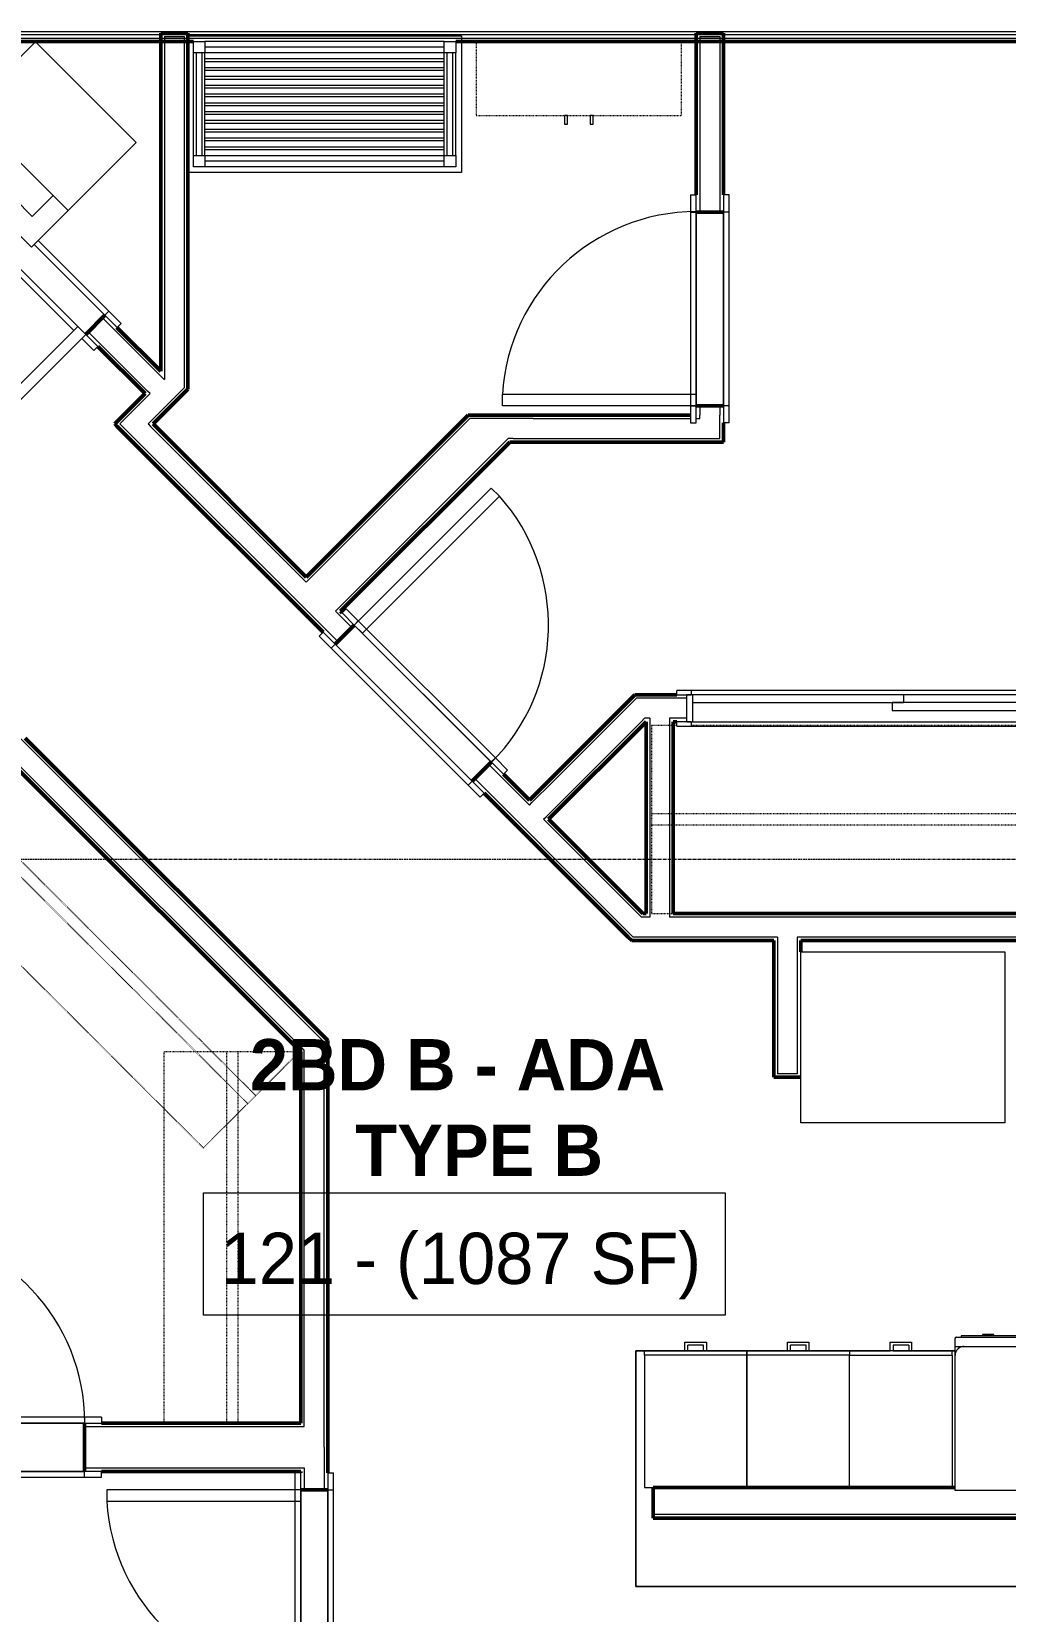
# Model space of a CAD drawing. Header units: inches. Extents: x -4235 to -464, y 9706 to 12338.
# Drawn here: x -2411.5 to -2240.6, y 11403.2 to 11680.5 of the extents above; entities that cross this region are included whole.
import ezdxf

# ---------------------------------------------------------------- set-up
doc = ezdxf.new("R2010")
doc.units = ezdxf.units.IN
doc.header["$MEASUREMENT"] = 0
doc.linetypes.add('Dash', pattern=[0.25, 0.125, -0.125])
doc.linetypes.add('Grid Line 1_2_', pattern=[0.875, 0.5, -0.125, 0.125, -0.125])
for name, color, linetype, lineweight in [('0-1', 7, 'Continuous', 5), ('0-2', 10, 'Continuous', 9), ('A-AREA-IDEN', 2, 'Continuous', 9), ('A-DOOR-1', 10, 'Continuous', 9), ('A-DOOR-2', 50, 'Continuous', 20), ('A-DOOR-FRAM-1', 10, 'Continuous', 9), ('A-WALL-1', 7, 'Continuous', 50), ('A-WALL-2', 250, 'Continuous', 13), ('A-WALL-3', 10, 'Continuous', 9), ('A-WALL-4', 254, 'Continuous', 9), ('I-WALL-1', 7, 'Continuous', 50), ('I-WALL-2', 10, 'Continuous', 9), ('I-WALL-3', 254, 'Continuous', 9), ('P-SANR-FIXT-1', 10, 'Continuous', 9), ('Q-CASE-1', 254, 'Continuous', 9), ('Q-CASE-2', 10, 'Continuous', 9), ('Q-CASE-3', 254, 'Dash', 9), ('Q-CASE-4', 10, 'Dash', 9), ('Q-CASE-HDLN-1', 10, 'Dash', 9), ('Q-CASE-HDLN-2', 254, 'Dash', 9), ('Q-SPCQ-1', 10, 'Continuous', 9), ('S-GRID-1', 1, 'Grid Line 1_2_', 9)]:
    doc.layers.add(name, color=color, linetype=linetype, lineweight=lineweight)
doc.styles.add('Century Gothic', font='ufonts.com_century-gothic.ttf', dxfattribs={"height": 9})
doc.styles.add('Century Gothic_B', font='GOTHICB.TTF', dxfattribs={"height": 9})

# ---------------------------------------------------------------- blocks, each defined once
blk = doc.blocks.new('OD_CW_Closet - OD_CW_Closet-3129691-BACKGROUND - RCP - 1ST FLOOR')
at = {"layer": 'Q-CASE-HDLN-1'}
for p, q in [((0.74, 23.99), (0.74, 0)), ((0.74, 13), (65.91, 13)), ((0.74, 11), (65.91, 11)), ((0.74, 0), (65.91, 0))]:
    blk.add_line(p, q, dxfattribs=at)
at = {"layer": 'Q-CASE-HDLN-2'}
for p, q in [((65.91, 24), (0.75, 24)), ((65.91, 0), (65.91, 24))]:
    blk.add_line(p, q, dxfattribs=at)
blk = doc.blocks.new('OD_CW_Closet - OD_CW_Closet-2625500-BACKGROUND - RCP - 1ST FLOOR')
at = {"layer": 'Q-CASE-HDLN-1'}
for p, q in [((70.36, 0), (70.36, 24)), ((0.74, 13), (70.36, 13)), ((0.74, 11), (70.36, 11)), ((0.74, 0), (70.36, 0))]:
    blk.add_line(p, q, dxfattribs=at)
at = {"layer": 'Q-CASE-HDLN-2'}
for p, q in [((70.36, 24), (0.74, 24)), ((0.74, 24), (0.74, 0))]:
    blk.add_line(p, q, dxfattribs=at)
blk = doc.blocks.new('SWING - SINGLE - FLUSH - 2-10 x 6-8 - PRIVACY-3199419-BACKGROUND - RCP - 1ST FLOOR')
at = {"layer": 'A-DOOR-1'}
blk.add_arc((17, -4.25), 34.07, 180, 266.6343, dxfattribs=at)
at = {"layer": 'A-DOOR-2'}
for p, q in [((15, -4.25), (15, -38.26)), ((17, -4.25), (15, -4.25)), ((17, -4.25), (17, -38.26)), ((17, -38.26), (15, -38.26))]:
    blk.add_line(p, q, dxfattribs=at)
at = {"layer": 'A-DOOR-FRAM-1'}
for p, q in [((-17, 5.25), (-20, 5.25)), ((-20, 5.25), (-20, 4.25)), ((-20, 4.25), (-17, 4.25)), ((17, 5.25), (-17, 5.25)), ((-17, 5.25), (-17, 4.25)), ((-17, 4.25), (17, 4.25)), ((20, 5.25), (17, 5.25)), ((17, 5.25), (17, 4.25)), ((17, 4.25), (20, 4.25)), ((20, 5.25), (20, 4.25)), ((-17, -4.25), (-20, -4.25)), ((-20, -5.25), (-20, -4.25)), ((-20, -5.25), (-17, -5.25)), ((17, -4.25), (-17, -4.25)), ((-17, -5.25), (-17, -4.25)), ((-17, -5.25), (17, -5.25)), ((20, -4.25), (17, -4.25)), ((17, -5.25), (17, -4.25)), ((17, -5.25), (20, -5.25)), ((20, -5.25), (20, -4.25))]:
    blk.add_line(p, q, dxfattribs=at)
blk = doc.blocks.new('Stacked Washer and Dryer - 26_x25_ - Private-1372850-BACKGROUND - RCP - 1ST FLOOR')
at = {"layer": 'P-SANR-FIXT-1'}
for p, q in [((26, 12.5), (0, 12.5)), ((0, -12.5), (0, 12.5)), ((16.90625, -12.5), (16.90625, 12.5)), ((26, 12.5), (26, -12.5)), ((22.09375, 8.75), (16.90625, 8.75)), ((22.09375, -8.75), (22.09375, 8.75)), ((16.90625, -8.75), (22.09375, -8.75)), ((0, -12.5), (26, -12.5))]:
    blk.add_line(p, q, dxfattribs=at)
blk = doc.blocks.new('SWING - DOUBLE - FLUSH - 4-0 x 6-8 - DUMMY-3207496-BACKGROUND - RCP - 1ST FLOOR')
at = {"layer": 'A-DOOR-1'}
for p, q in [((-24, 3.37), (-27, 3.37)), ((-27, 2.37), (-27, 3.37)), ((-24, 2.37), (-24, 3.37)), ((22, 3.37), (-22, 3.37)), ((27, 3.37), (24, 3.37)), ((24, 2.37), (24, 3.37)), ((27, 2.37), (27, 3.37)), ((-27, 2.37), (-24, 2.37)), ((-22, 2.37), (22, 2.37)), ((24, 2.37), (27, 2.37)), ((-24, -2.38), (-27, -2.38)), ((-27, -2.38), (-27, -3.38)), ((-6.45, -2.38), (-24, -2.38)), ((-24, -2.38), (-24, -3.38)), ((24, -2.38), (18.55, -2.38)), ((27, -2.38), (24, -2.38)), ((24, -2.38), (24, -3.38)), ((27, -2.38), (27, -3.38)), ((-27, -3.38), (-24, -3.38)), ((-24, -3.38), (-6.45, -3.38)), ((18.55, -3.38), (24, -3.38)), ((24, -3.38), (27, -3.38))]:
    blk.add_line(p, q, dxfattribs=at)
for centre, start, end in [((-24, 2.37), 360, 90), ((24, 2.37), 90, 180)]:
    blk.add_arc(centre, 24, start, end, dxfattribs=at)
at = {"layer": 'A-DOOR-2'}
for p, q in [((-24, 2.37), (-24, 26.38)), ((-24, 26.38), (-22, 26.38)), ((-22, 26.38), (-22, 2.37)), ((24, 26.38), (22, 26.38)), ((22, 26.38), (22, 2.37)), ((24, 2.37), (24, 26.38)), ((-22, 2.37), (-24, 2.37)), ((22, 2.37), (24, 2.37))]:
    blk.add_line(p, q, dxfattribs=at)
blk = doc.blocks.new('SWING - SINGLE - FLUSH - 2-10 x 6-8 - PRIVACY-3199407-BACKGROUND - RCP - 1ST FLOOR')
at = {"layer": 'A-DOOR-1'}
blk.add_arc((17, 2.37), 34.07, 93.3657, 180, dxfattribs=at)
at = {"layer": 'A-DOOR-2'}
for p, q in [((15, 2.37), (15, 36.38)), ((17, 36.38), (15, 36.38)), ((17, 2.37), (17, 36.38)), ((17, 2.37), (15, 2.37))]:
    blk.add_line(p, q, dxfattribs=at)
at = {"layer": 'A-DOOR-FRAM-1'}
for p, q in [((-17, 3.37), (-20, 3.37)), ((-20, 2.37), (-20, 3.37)), ((17, 3.37), (-17, 3.37)), ((-17, 2.37), (-17, 3.37)), ((20, 3.37), (17, 3.37)), ((17, 2.37), (17, 3.37)), ((20, 2.37), (20, 3.37)), ((-20, 2.37), (-17, 2.37)), ((-17, 2.37), (17, 2.37)), ((17, 2.37), (20, 2.37)), ((-17, -2.38), (-20, -2.38)), ((-20, -2.38), (-20, -3.38)), ((17, -2.38), (-17, -2.38)), ((-17, -2.38), (-17, -3.38)), ((20, -2.38), (17, -2.38)), ((17, -2.38), (17, -3.38)), ((20, -2.38), (20, -3.38)), ((-20, -3.38), (-17, -3.38)), ((-17, -3.38), (17, -3.38)), ((17, -3.38), (20, -3.38))]:
    blk.add_line(p, q, dxfattribs=at)
blk = doc.blocks.new('Bath Vanity - Bath Vanity 48_-3150017-BACKGROUND - RCP - 1ST FLOOR')
at = {"layer": 'Q-CASE-1'}
for p, q in [((24.74, 24), (24.74, 1)), ((-23.26, 0), (-23.26, 1)), ((24.74, 0), (-23.26, 0))]:
    blk.add_line(p, q, dxfattribs=at)
at = {"layer": 'Q-CASE-2'}
for p, q in [((-23.26, 1), (-23.26, 24)), ((-23.26, 24), (24.74, 24)), ((-22.26, 21), (-22.26, 23)), ((-22.26, 23), (-20.26, 23)), ((-20.26, 23), (21.74, 23)), ((-20.26, 23), (-20.26, 21)), ((21.74, 21), (21.74, 23)), ((21.74, 23), (23.74, 23)), ((23.74, 23), (23.74, 21)), ((-22.26, 21), (-22.26, 3)), ((-20.26, 21), (-22.26, 21)), ((-21.76, 21), (-21.76, 3)), ((-20.76, 21), (-20.76, 3)), ((-20.26, 22), (21.74, 22)), ((21.74, 21), (-20.26, 21)), ((-20.26, 21), (-20.26, 3)), ((-20.26, 20), (21.74, 20)), ((21.74, 19.45), (-20.26, 19.45)), ((21.74, 21), (21.74, 3)), ((23.74, 21), (21.74, 21)), ((22.24, 21), (22.24, 3)), ((23.24, 21), (23.24, 3)), ((23.74, 21), (23.74, 3)), ((-20.26, 18.45), (21.74, 18.45)), ((21.74, 17.91), (-20.26, 17.91)), ((-20.26, 16.91), (21.74, 16.91)), ((21.74, 16.36), (-20.26, 16.36)), ((-20.26, 15.36), (21.74, 15.36)), ((21.74, 14.82), (-20.26, 14.82)), ((-20.26, 13.82), (21.74, 13.82)), ((21.74, 13.27), (-20.26, 13.27)), ((-20.26, 12.27), (21.74, 12.27)), ((21.74, 11.73), (-20.26, 11.73)), ((-20.26, 10.73), (21.74, 10.73)), ((21.74, 10.18), (-20.26, 10.18)), ((-20.26, 9.18), (21.74, 9.18)), ((21.74, 8.64), (-20.26, 8.64)), ((-20.26, 7.64), (21.74, 7.64)), ((21.74, 7.09), (-20.26, 7.09)), ((-20.26, 6.09), (21.74, 6.09)), ((-22.26, 1), (-22.26, 3)), ((-22.26, 3), (-20.26, 3)), ((21.74, 5.55), (-20.26, 5.55)), ((-20.26, 4.55), (21.74, 4.55)), ((21.74, 4), (-20.26, 4)), ((-20.26, 3), (21.74, 3)), ((-20.26, 3), (-20.26, 1)), ((21.74, 1), (21.74, 3)), ((21.74, 3), (23.74, 3)), ((23.74, 3), (23.74, 1)), ((-20.26, 1), (-22.26, 1)), ((-20.26, 2), (21.74, 2)), ((-20.26, 1), (21.74, 1)), ((23.74, 1), (21.74, 1)), ((24.74, 1), (24.74, 0))]:
    blk.add_line(p, q, dxfattribs=at)
blk = doc.blocks.new('SWING - SINGLE - FLUSH - 2-10 x 6-8 - PRIVACY-3199405-BACKGROUND - RCP - 1ST FLOOR')
at = {"layer": 'A-DOOR-1'}
blk.add_arc((17, -2.38), 34.07, 180, 266.6343, dxfattribs=at)
at = {"layer": 'A-DOOR-2'}
for p, q in [((15, -2.38), (15, -36.38)), ((17, -2.38), (15, -2.38)), ((17, -2.38), (17, -36.38)), ((17, -36.38), (15, -36.38))]:
    blk.add_line(p, q, dxfattribs=at)
at = {"layer": 'A-DOOR-FRAM-1'}
for p, q in [((-17, 3.37), (-20, 3.37)), ((-20, 3.37), (-20, 2.37)), ((-17, 3.37), (-17, 2.37)), ((17, 3.37), (-17, 3.37)), ((20, 3.37), (17, 3.37)), ((17, 3.37), (17, 2.37)), ((20, 3.37), (20, 2.37)), ((-20, 2.37), (-17, 2.37)), ((-17, 2.37), (17, 2.37)), ((17, 2.37), (20, 2.37)), ((-17, -2.38), (-20, -2.38)), ((-20, -3.38), (-20, -2.38)), ((-17, -3.38), (-17, -2.38)), ((17, -2.38), (-17, -2.38)), ((20, -2.38), (17, -2.38)), ((17, -3.38), (17, -2.38)), ((20, -3.38), (20, -2.38)), ((-20, -3.38), (-17, -3.38)), ((-17, -3.38), (17, -3.38)), ((17, -3.38), (20, -3.38))]:
    blk.add_line(p, q, dxfattribs=at)
blk = doc.blocks.new('OD_CW_Closet - OD_CW_Closet-2039040-BACKGROUND - RCP - 1ST FLOOR')
at = {"layer": 'Q-CASE-HDLN-1'}
for p, q in [((0.74, 24), (0.74, -8.9)), ((160.21, 24), (156.38, 24)), ((0.74, 8.5), (156.38, 8.5)), ((0.74, 6.5), (156.38, 6.5)), ((3.24, -9), (75.74, -9)), ((80.74, -9), (153.24, -9)), ((155.74, -9), (156.38, -9))]:
    blk.add_line(p, q, dxfattribs=at)
at = {"layer": 'Q-CASE-HDLN-2'}
for p, q in [((156.38, 24), (0.74, 24)), ((160.21, -9), (160.21, 24)), ((156.38, 8.5), (160.21, 8.5)), ((156.38, 6.5), (160.21, 6.5)), ((156.38, -9), (160.21, -9))]:
    blk.add_line(p, q, dxfattribs=at)
blk = doc.blocks.new('SLIDING - FLUSH - 6-0 x 6-8-V31-BACKGROUND - RCP - 1ST FLOOR')
at = {"layer": 'A-DOOR-1'}
for p, q in [((-38.75, 2.25), (-38.75, 3)), ((-36.25, 3), (-38.75, 3)), ((36.25, 3), (-36.25, 3)), ((-36.25, 3), (-36.25, 2.25)), ((36.25, 2.25), (36.25, 3)), ((36.25, 3), (38.75, 3)), ((38.75, 3), (38.75, 2.25)), ((-38.75, 2.25), (-36.25, 2.25)), ((1, 2.25), (-36, 2.25)), ((-36, 2.25), (-36, 0.88)), ((-36, 0.88), (1, 0.88)), ((36, 0.88), (-1, 0.88)), ((-1, 0.88), (-1, -0.5)), ((1, 2.25), (1, 0.88)), ((36, 0.88), (36, -0.5)), ((38.75, 2.25), (36.25, 2.25)), ((-38.75, -3.25), (-38.75, -2.5)), ((-36.25, -2.5), (-38.75, -2.5)), ((-36.25, -2.5), (-36.25, -3.25)), ((-1, -0.5), (36, -0.5)), ((36.25, -2.5), (38.75, -2.5)), ((36.25, -3.25), (36.25, -2.5)), ((38.75, -2.5), (38.75, -3.25)), ((-38.75, -3.25), (-36.25, -3.25)), ((-36.25, -3.25), (36.25, -3.25)), ((38.75, -3.25), (36.25, -3.25))]:
    blk.add_line(p, q, dxfattribs=at)
at = {"layer": 'A-DOOR-FRAM-1'}
for p, q in [((-36, 2.25), (-37, 2.25)), ((-37, -2.5), (-37, 2.25)), ((-36, 2.25), (-36, -2.5)), ((36, 2.25), (1, 2.25)), ((36, -2.5), (36, 2.25)), ((36, 2.25), (37, 2.25)), ((37, 2.25), (37, -2.5)), ((-37, -2.5), (-36, -2.5)), ((-36, -2.5), (36, -2.5)), ((37, -2.5), (36, -2.5))]:
    blk.add_line(p, q, dxfattribs=at)
blk = doc.blocks.new('Refrigerator_-_Side-by-Side_6047 - 36_ X 30_-1372843-BACKGROUND - RCP - 1ST FLOOR')
at = {"layer": 'Q-SPCQ-1'}
for p, q in [((-17.88, 15.58), (17.87, 15.58)), ((-17.88, -14.42), (-17.88, 15.58)), ((17.87, 15.58), (17.87, -14.42)), ((17.87, -14.42), (-17.88, -14.42))]:
    blk.add_line(p, q, dxfattribs=at)
blk = doc.blocks.new('Dishwasher_15404 - 34_ counter-2817256-BACKGROUND - RCP - 1ST FLOOR')
at = {"layer": 'Q-SPCQ-1'}
for p, q in [((0, -24), (0, 0)), ((0, 0), (23.68, 0)), ((23.68, 0), (25.25, 0)), ((25.25, 0), (26.68, 0)), ((25.25, 0), (25.25, -1.57)), ((25.25, -1.57), (25.25, -22.43)), ((26.87, -0.2), (26.87, -23.8)), ((27.12, -1.09), (26.87, -1.09)), ((27.12, -2.61), (27.12, -1.09)), ((27.12, -3.81), (27.12, -2.61)), ((27.12, -20.19), (27.12, -3.81)), ((27.37, -4.82), (27.12, -4.82)), ((27.37, -5.81), (27.37, -4.82)), ((27.12, -6.79), (27.37, -6.79)), ((27.37, -6.79), (27.37, -5.81)), ((27.37, -16.15), (27.12, -16.15)), ((27.37, -16.74), (27.37, -16.15)), ((27.37, -16.74), (27.12, -16.74)), ((27.37, -17.33), (27.12, -17.33)), ((27.37, -17.92), (27.12, -17.92)), ((27.37, -18.51), (27.12, -18.51)), ((27.37, -19.1), (27.12, -19.1)), ((27.37, -17.92), (27.37, -17.33)), ((27.37, -19.1), (27.37, -18.51)), ((27.37, -19.69), (27.12, -19.69)), ((27.12, -21.39), (27.12, -20.19)), ((27.37, -20.28), (27.12, -20.28)), ((27.12, -22.91), (27.12, -21.39)), ((27.37, -20.28), (27.37, -19.69)), ((23.68, -24), (0, -24)), ((25.25, -24), (23.68, -24)), ((25.25, -22.43), (25.25, -24)), ((26.68, -24), (25.25, -24)), ((27.12, -22.91), (26.87, -22.91))]:
    blk.add_line(p, q, dxfattribs=at)
for centre, radius, start, end in [((26.68, -0.2), 0.197, 0, 90), ((23.68, -1.57), 1.57, 0, 90), ((23.68, -1.57), 1.57, 32.077, 42.3359), ((23.68, -1.57), 1.57, 17.8182, 27.5266), ((23.68, -1.57), 1.57, 0, 13.6425), ((26.68, -0.2), 0.197, 15, 90), ((23.68, -22.43), 1.57, 270, 0), ((23.68, -22.43), 1.57, 317.6641, 327.923), ((23.68, -22.43), 1.57, 332.4734, 342.1818), ((23.68, -22.43), 1.57, 346.3575, 0), ((26.68, -23.8), 0.197, 270, 0)]:
    blk.add_arc(centre, radius, start, end, dxfattribs=at)
blk = doc.blocks.new('Base Cabinet 3 Drawer 230 - Base Cabinet 3 Drawer 230 18_-2579417-BACKGROUND - RCP - 1ST FLOOR')
at = {"layer": 'Q-CASE-2'}
for p, q in [((-1.14, 24), (-1.14, 25.5)), ((-1.14, 25.5), (2.61, 25.5)), ((2.11, 25), (-0.64, 25)), ((-0.64, 24), (-0.64, 25)), ((2.11, 24), (2.11, 25)), ((2.61, 25.5), (2.61, 24)), ((-8.26, 24), (9.74, 24)), ((-8.26, 23.25), (-8.26, 24)), ((9.74, 23.25), (-8.26, 23.25)), ((-8.26, 23.25), (-8.26, 0)), ((-1.14, 24), (-0.64, 24)), ((2.61, 24), (2.11, 24)), ((9.74, 24), (9.74, 23.25)), ((9.74, 0), (9.74, 23.25)), ((-8.26, 0), (9.74, 0))]:
    blk.add_line(p, q, dxfattribs=at)
blk = doc.blocks.new('Base Cabinet 4 Drawer 254 - Base Cabinet 4 Drawer 254 18_-2556185-BACKGROUND - RCP - 1ST FLOOR')
at = {"layer": 'Q-CASE-2'}
for p, q in [((-8.26, -23.25), (-8.26, 0)), ((-8.26, 0), (9.74, 0)), ((9.74, 0), (9.74, -23.25)), ((-8.26, -23.25), (-8.26, -24)), ((9.74, -23.25), (-8.26, -23.25)), ((-8.26, -24), (9.74, -24)), ((-0.64, -24), (-1.14, -24)), ((-1.14, -25.5), (-1.14, -24)), ((-0.64, -25), (-0.64, -24)), ((2.11, -25), (2.11, -24)), ((2.11, -24), (2.61, -24)), ((2.61, -24), (2.61, -25.5)), ((9.74, -24), (9.74, -23.25)), ((2.61, -25.5), (-1.14, -25.5)), ((-0.64, -25), (2.11, -25))]:
    blk.add_line(p, q, dxfattribs=at)
blk = doc.blocks.new('300 Series Wall Hung Cabinet_326 - 36_-2909952-BACKGROUND - RCP - 1ST FLOOR')
at = {"layer": 'Q-CASE-2'}
for p, q in [((-2.01, -13.19), (-2.5, -13.19)), ((-2.5, -13.19), (-2.5, -14.69)), ((-2.01, -14.69), (-2.01, -13.19)), ((2.49, -13.19), (2, -13.19)), ((2, -13.19), (2, -14.69)), ((2.49, -14.69), (2.49, -13.19)), ((-2.5, -14.69), (-2.01, -14.69)), ((2, -14.69), (2.49, -14.69))]:
    blk.add_line(p, q, dxfattribs=at)
at = {"layer": 'Q-CASE-3'}
blk.add_line((18, -0.19), (-18, -0.19), dxfattribs=at)
at = {"layer": 'Q-CASE-4'}
for p, q in [((-18, -0.19), (-18, -13.19)), ((18, -13.19), (18, -0.19)), ((-18, -13.19), (18, -13.19))]:
    blk.add_line(p, q, dxfattribs=at)
blk = doc.blocks.new('CTR - 1st Phase - Unit Layouts_rvt-1-BACKGROUND - RCP - 1ST FLOOR')
at = {"layer": 'A-WALL-1'}
for p, q in [((-2388.81, 11620.89), (-2388.81, 11680.24)), ((-2388.81, 11680.24), (-2388.19, 11680.24)), ((-2388.19, 11680.24), (-2384.69, 11680.24)), ((-2384.69, 11680.24), (-2384.06, 11680.24)), ((-2384.06, 11680.24), (-2384.06, 11617.73)), ((-2294.86, 11651.82), (-2294.86, 11680.24)), ((-2294.86, 11680.24), (-2294.23, 11680.24)), ((-2294.23, 11680.24), (-2290.73, 11680.24)), ((-2290.73, 11680.24), (-2290.11, 11680.24)), ((-2290.11, 11680.24), (-2290.11, 11651.82)), ((-2290.11, 11648.82), (-2294.86, 11648.82)), ((-2401.98, 11627.33), (-2398.62, 11630.69)), ((-2396.5, 11628.57), (-2388.81, 11620.89)), ((-2391.58, 11616.94), (-2399.85, 11625.21)), ((-2396.88, 11611.63), (-2391.58, 11616.94)), ((-2384.69, 11617.11), (-2388.81, 11612.98)), ((-2384.06, 11617.73), (-2384.69, 11617.11)), ((-2388.81, 11612.98), (-2390.17, 11611.63)), ((-2322.84, 11613.19), (-2295.86, 11613.19)), ((-2294.86, 11614.82), (-2290.11, 11614.82)), ((-2396.44, 11611.19), (-2396.88, 11611.63)), ((-2393.52, 11608.27), (-2396.44, 11611.19)), ((-2390.17, 11611.63), (-2363.3, 11584.76)), ((-2290.11, 11611.82), (-2290.11, 11609.07)), ((-2360.35, 11575.1), (-2393.52, 11608.27)), ((-2290.11, 11608.44), (-2327.59, 11608.44)), ((-2290.11, 11609.07), (-2290.11, 11608.44)), ((-2357.29, 11578.75), (-2356.99, 11578.46)), ((-2354.87, 11576.33), (-2358.23, 11572.98)), ((-2310.38, 11559.35), (-2306.26, 11563.47)), ((-2306.26, 11563.47), (-2305.63, 11564.1)), ((-2305.63, 11564.1), (-2298.27, 11564.1)), ((-2324.13, 11545.6), (-2310.38, 11559.35)), ((-2303.67, 11559.35), (-2320.77, 11542.24)), ((-2303.67, 11525.7), (-2303.67, 11559.35)), ((-2298.27, 11559.35), (-2298.92, 11559.35)), ((-2298.92, 11559.35), (-2298.92, 11525.7)), ((-2412.63, 11556.5), (-2359.52, 11503.4)), ((-2334.18, 11548.93), (-2330.83, 11552.29)), ((-2364.27, 11501.43), (-2413.6, 11550.76)), ((-2328.7, 11550.17), (-2324.13, 11545.6)), ((-2310.95, 11525.7), (-2332.06, 11546.81)), ((-2320.77, 11542.24), (-2304.23, 11525.7)), ((-2306.83, 11521.57), (-2310.95, 11525.7)), ((-2304.23, 11525.7), (-2303.67, 11525.7)), ((-2298.92, 11525.7), (-2138.37, 11525.7)), ((-2306.2, 11520.95), (-2306.83, 11521.57)), ((-2281.26, 11520.95), (-2306.2, 11520.95)), ((-2281.26, 11496.95), (-2281.26, 11520.95)), ((-2105.03, 11520.95), (-2276.51, 11520.95)), ((-2276.51, 11520.95), (-2276.51, 11518.95)), ((-2359.52, 11503.4), (-2359.52, 11502.51)), ((-2359.52, 11502.51), (-2359.52, 11496.68)), ((-2364.27, 11436.27), (-2364.27, 11501.43)), ((-2359.52, 11496.68), (-2359.52, 11432.02)), ((-2280.64, 11496.95), (-2281.26, 11496.95)), ((-2277.14, 11496.95), (-2280.64, 11496.95)), ((-2276.51, 11496.95), (-2277.14, 11496.95)), ((-2359.52, 11432.02), (-2359.52, 11427.52)), ((-2364.27, 11427.52), (-2364.27, 11427.77)), ((-2359.52, 11424.52), (-2364.27, 11424.52)), ((-2302.45, 11424.95), (-2249.47, 11424.95)), ((-2302.45, 11419.57), (-2302.45, 11424.95)), ((-2151.45, 11419.57), (-2302.45, 11419.57))]:
    blk.add_line(p, q, dxfattribs=at)
at = {"layer": 'A-WALL-2'}
for p, q in [((-2388.19, 11679.61), (-2384.69, 11679.61)), ((-2388.19, 11679.61), (-2388.19, 11635.22)), ((-2384.69, 11679.61), (-2384.69, 11638.72)), ((-2294.23, 11679.61), (-2290.73, 11679.61)), ((-2294.23, 11679.61), (-2294.23, 11648.82)), ((-2290.73, 11679.61), (-2290.73, 11648.82)), ((-2384.69, 11638.72), (-2384.69, 11622.94)), ((-2388.19, 11635.22), (-2388.19, 11619.44)), ((-2399.06, 11630.25), (-2388.81, 11620.01)), ((-2401.53, 11627.78), (-2391.14, 11617.38)), ((-2384.69, 11622.94), (-2384.69, 11617.99)), ((-2388.22, 11619.41), (-2388.81, 11620.01)), ((-2388.22, 11619.41), (-2388.19, 11619.38)), ((-2396, 11611.63), (-2390.69, 11616.94)), ((-2390.69, 11616.94), (-2391.14, 11617.38)), ((-2388.19, 11614.49), (-2384.69, 11617.99)), ((-2391.05, 11611.63), (-2388.81, 11613.87)), ((-2388.81, 11613.87), (-2388.22, 11614.46)), ((-2388.22, 11614.46), (-2388.19, 11614.43)), ((-2388.19, 11614.43), (-2388.19, 11614.49)), ((-2294.23, 11614.82), (-2294.23, 11613.19)), ((-2294.23, 11612.57), (-2294.23, 11613.19)), ((-2290.73, 11614.82), (-2290.73, 11613.19)), ((-2290.73, 11612.57), (-2290.73, 11613.19)), ((-2396, 11611.63), (-2393.52, 11609.16)), ((-2391.05, 11611.63), (-2390.61, 11611.19)), ((-2390.61, 11611.19), (-2363.3, 11583.88)), ((-2362.85, 11584.32), (-2334.61, 11612.57)), ((-2324.35, 11612.57), (-2334.61, 11612.57)), ((-2323.47, 11612.57), (-2324.35, 11612.57)), ((-2323.47, 11612.57), (-2295.86, 11612.57)), ((-2294.86, 11612.57), (-2294.23, 11612.57)), ((-2290.73, 11609.07), (-2290.73, 11612.57)), ((-2393.52, 11609.16), (-2393.08, 11608.72)), ((-2393.08, 11608.72), (-2357.78, 11573.42)), ((-2357.73, 11579.19), (-2327.85, 11609.07)), ((-2326.97, 11609.07), (-2327.85, 11609.07)), ((-2326.97, 11609.07), (-2290.73, 11609.07)), ((-2363.3, 11583.88), (-2362.85, 11584.32)), ((-2358.17, 11578.75), (-2357.73, 11579.19)), ((-2358.17, 11578.75), (-2355.31, 11575.89)), ((-2305.38, 11563.47), (-2308.88, 11559.97)), ((-2296.52, 11563.47), (-2305.38, 11563.47)), ((-2415.2, 11558.18), (-2360.15, 11503.14)), ((-2309.5, 11559.35), (-2320.03, 11548.82)), ((-2304.55, 11559.35), (-2315.08, 11548.82)), ((-2308.88, 11559.97), (-2309.5, 11559.35)), ((-2303.93, 11559.97), (-2304.55, 11559.35)), ((-2303.04, 11559.97), (-2303.93, 11559.97)), ((-2303.04, 11559.97), (-2303.04, 11559.35)), ((-2303.04, 11559.35), (-2303.04, 11525.7)), ((-2296.52, 11559.97), (-2299.54, 11559.97)), ((-2299.54, 11559.97), (-2299.54, 11559.35)), ((-2299.54, 11559.35), (-2299.54, 11525.7)), ((-2331.27, 11551.85), (-2324.13, 11544.72)), ((-2413.6, 11551.64), (-2363.65, 11501.69)), ((-2333.74, 11549.38), (-2310.07, 11525.7)), ((-2320.03, 11548.82), (-2323.69, 11545.16)), ((-2315.08, 11548.82), (-2321.22, 11542.68)), ((-2324.13, 11544.72), (-2323.69, 11545.16)), ((-2321.66, 11542.24), (-2321.22, 11542.68)), ((-2321.66, 11542.24), (-2305.12, 11525.7)), ((-2310.07, 11525.7), (-2309.44, 11525.07)), ((-2309.44, 11525.07), (-2305.94, 11521.57)), ((-2305.12, 11525.7), (-2304.49, 11525.07)), ((-2303.04, 11525.07), (-2304.49, 11525.07)), ((-2303.04, 11525.7), (-2303.04, 11525.07)), ((-2299.54, 11525.7), (-2299.54, 11525.07)), ((-2137.75, 11525.07), (-2299.54, 11525.07)), ((-2280.64, 11521.57), (-2305.94, 11521.57)), ((-2280.64, 11521.57), (-2280.64, 11520.95)), ((-2105.65, 11521.57), (-2277.14, 11521.57)), ((-2277.14, 11521.57), (-2277.14, 11520.95)), ((-2280.64, 11520.95), (-2280.64, 11497.57)), ((-2277.14, 11520.95), (-2277.14, 11497.57)), ((-2360.15, 11498.19), (-2360.15, 11503.14)), ((-2363.65, 11500.8), (-2363.65, 11501.69)), ((-2363.65, 11435.65), (-2363.65, 11500.8)), ((-2360.15, 11497.3), (-2360.15, 11498.19)), ((-2360.15, 11432.02), (-2360.15, 11497.3)), ((-2277.14, 11497.57), (-2280.64, 11497.57)), ((-2402.2, 11435.65), (-2364.27, 11435.65)), ((-2364.27, 11435.65), (-2363.65, 11435.65)), ((-2360.15, 11432.02), (-2360.15, 11424.52)), ((-2402.2, 11428.4), (-2364.27, 11428.4)), ((-2364.27, 11428.4), (-2363.65, 11428.4)), ((-2363.65, 11428.4), (-2363.65, 11424.52)), ((-2151.45, 11420.2), (-2302.45, 11420.2))]:
    blk.add_line(p, q, dxfattribs=at)
at = {"layer": 'A-WALL-3'}
for p, q in [((-2434.5, 11659.86), (-2403.39, 11628.75)), ((-2294.86, 11648.82), (-2294.86, 11614.82)), ((-2290.11, 11614.82), (-2290.11, 11648.82)), ((-2398.62, 11630.69), (-2411.03, 11643.11)), ((-2330.83, 11552.29), (-2354.87, 11576.33)), ((-2358.23, 11572.98), (-2334.18, 11548.93)), ((-2296.52, 11559.35), (-2296.52, 11564.1)), ((-2305.47, 11407.57), (-2305.47, 11448.95)), ((-2305.47, 11448.95), (-2296.85, 11448.95)), ((-2296.35, 11448.95), (-2296.85, 11448.95)), ((-2296.35, 11448.95), (-2293.6, 11448.95)), ((-2293.1, 11448.95), (-2293.6, 11448.95)), ((-2293.1, 11448.95), (-2278.85, 11448.95)), ((-2278.35, 11448.95), (-2278.85, 11448.95)), ((-2278.35, 11448.95), (-2275.6, 11448.95)), ((-2275.1, 11448.95), (-2275.6, 11448.95)), ((-2275.1, 11448.95), (-2260.85, 11448.95)), ((-2260.35, 11448.95), (-2260.85, 11448.95)), ((-2260.35, 11448.95), (-2257.6, 11448.95)), ((-2257.1, 11448.95), (-2257.6, 11448.95)), ((-2257.1, 11448.95), (-2249.47, 11448.95)), ((-2364.27, 11424.52), (-2364.27, 11390.52)), ((-2359.52, 11390.52), (-2359.52, 11424.52)), ((-2148.45, 11407.57), (-2305.47, 11407.57))]:
    blk.add_line(p, q, dxfattribs=at)
at = {"layer": 'A-WALL-4'}
for p, q in [((-2294.86, 11648.82), (-2290.11, 11648.82)), ((-2398.62, 11630.69), (-2401.98, 11627.33)), ((-2290.11, 11614.82), (-2294.86, 11614.82)), ((-2358.23, 11572.98), (-2354.87, 11576.33)), ((-2334.18, 11548.93), (-2330.83, 11552.29)), ((-2296.85, 11448.95), (-2305.47, 11448.95)), ((-2305.47, 11448.95), (-2305.47, 11407.57)), ((-2293.6, 11448.95), (-2296.35, 11448.95)), ((-2278.85, 11448.95), (-2293.1, 11448.95)), ((-2275.6, 11448.95), (-2278.35, 11448.95)), ((-2260.85, 11448.95), (-2275.1, 11448.95)), ((-2257.6, 11448.95), (-2260.35, 11448.95)), ((-2249.47, 11448.95), (-2257.1, 11448.95)), ((-2364.27, 11424.52), (-2359.52, 11424.52)), ((-2302.45, 11424.95), (-2249.47, 11424.95)), ((-2302.45, 11419.57), (-2302.45, 11424.95)), ((-2151.45, 11419.57), (-2302.45, 11419.57)), ((-2305.47, 11407.57), (-2148.45, 11407.57))]:
    blk.add_line(p, q, dxfattribs=at)
at = {"layer": 'I-WALL-1'}
for p, q in [((-2363.3, 11584.76), (-2334.86, 11613.19)), ((-2334.86, 11613.19), (-2333.98, 11613.19)), ((-2333.98, 11613.19), (-2322.84, 11613.19)), ((-2327.59, 11608.44), (-2357.29, 11578.75)), ((-2402.2, 11427.77), (-2402.2, 11436.27)), ((-2399.2, 11436.27), (-2364.27, 11436.27)), ((-2364.27, 11427.77), (-2399.2, 11427.77))]:
    blk.add_line(p, q, dxfattribs=at)
at = {"layer": 'I-WALL-2'}
for p, q in [((-2402.2, 11436.27), (-2436.2, 11436.27)), ((-2436.2, 11427.77), (-2402.2, 11427.77))]:
    blk.add_line(p, q, dxfattribs=at)
at = {"layer": 'I-WALL-3'}
blk.add_line((-2402.2, 11427.77), (-2402.2, 11436.27), dxfattribs=at)
at = {"layer": '0-2'}
for name, p, rotation in [('Bath Vanity - Bath Vanity 48_-3150017-BACKGROUND - RCP - 1ST FLOOR', (-2359.33, 11679.74), 180), ('Stacked Washer and Dryer - 26_x25_ - Private-1372850-BACKGROUND - RCP - 1ST FLOOR', (-2401.95, 11669.86), 224.9999999999959), ('SWING - DOUBLE - FLUSH - 4-0 x 6-8 - DUMMY-3207496-BACKGROUND - RCP - 1ST FLOOR', (-2417.27, 11645.98), 134.999999999985), ('SWING - SINGLE - FLUSH - 2-10 x 6-8 - PRIVACY-3199405-BACKGROUND - RCP - 1ST FLOOR', (-2292.48, 11631.82), 269.9999999999841), ('SWING - SINGLE - FLUSH - 2-10 x 6-8 - PRIVACY-3199405-BACKGROUND - RCP - 1ST FLOOR', (-2344.53, 11562.63), 134.9999999999859), ('OD_CW_Closet - OD_CW_Closet-2039040-BACKGROUND - RCP - 1ST FLOOR', (-2142.54, 11549.7), 180), ('OD_CW_Closet - OD_CW_Closet-2625500-BACKGROUND - RCP - 1ST FLOOR', (-2431.1, 11534.31), 314.9999999999857), ('Refrigerator_-_Side-by-Side_6047 - 36_ X 30_-1372843-BACKGROUND - RCP - 1ST FLOOR', (-2258.64, 11504.53), 180), ('OD_CW_Closet - OD_CW_Closet-3129691-BACKGROUND - RCP - 1ST FLOOR', (-2388.27, 11502.18), 269.999999999986), ('SWING - SINGLE - FLUSH - 2-10 x 6-8 - PRIVACY-3199419-BACKGROUND - RCP - 1ST FLOOR', (-2419.2, 11432.02), 180), ('Base Cabinet 4 Drawer 254 - Base Cabinet 4 Drawer 254 18_-2556185-BACKGROUND - RCP - 1ST FLOOR', (-2258.24, 11424.95), 180), ('Dishwasher_15404 - 34_ counter-2817256-BACKGROUND - RCP - 1ST FLOOR', (-2249.47, 11424.45), 90.00000000010067), ('SWING - SINGLE - FLUSH - 2-10 x 6-8 - PRIVACY-3199407-BACKGROUND - RCP - 1ST FLOOR', (-2361.9, 11407.52), 89.99999999998919)]:
    blk.add_blockref(name, p, dxfattribs=dict(at, rotation=rotation))
for name, p in [('300 Series Wall Hung Cabinet_326 - 36_-2909952-BACKGROUND - RCP - 1ST FLOOR', (-2315.47, 11678.93)), ('SLIDING - FLUSH - 6-0 x 6-8-V31-BACKGROUND - RCP - 1ST FLOOR', (-2259.52, 11561.85)), ('Base Cabinet 3 Drawer 230 - Base Cabinet 3 Drawer 230 18_-2579417-BACKGROUND - RCP - 1ST FLOOR', (-2295.71, 11424.95)), ('Base Cabinet 3 Drawer 230 - Base Cabinet 3 Drawer 230 18_-2579417-BACKGROUND - RCP - 1ST FLOOR', (-2277.71, 11424.95))]:
    blk.add_blockref(name, p, dxfattribs=at)
blk = doc.blocks.new('CTR - 1st Phase - Common Walls_rvt-1-BACKGROUND - RCP - 1ST FLOOR')
at = {"layer": 'A-WALL-2'}
for p, q in [((-2436.39, 11679.36), (-2105.82, 11679.36)), ((-2435.76, 11679.99), (-2105.82, 11679.99)), ((-2435.26, 11680.49), (-2105.82, 11680.49))]:
    blk.add_line(p, q, dxfattribs=at)
at = {"layer": 'I-WALL-1'}
for p, q in [((-2383.06, 11678.74), (-2437.01, 11678.74)), ((-2105.82, 11678.74), (-2337.06, 11678.74))]:
    blk.add_line(p, q, dxfattribs=at)

msp = doc.modelspace()

# ---------------------------------------------------------------- linework, layer by layer
at = {"layer": 'A-AREA-IDEN', "flags": 128}
msp.add_lwpolyline([(-2381.31, 11476.67), (-2289.82, 11476.67), (-2289.82, 11455.18), (-2381.31, 11455.18)], close=True, dxfattribs=at)
at = {"layer": 'S-GRID-1'}
msp.add_line((-464.45, 11535.19), (-4185.7, 11535.19), dxfattribs=at)

# ---------------------------------------------------------------- block references
at = {"layer": '0-1'}
for name in ['CTR - 1st Phase - Unit Layouts_rvt-1-BACKGROUND - RCP - 1ST FLOOR', 'CTR - 1st Phase - Common Walls_rvt-1-BACKGROUND - RCP - 1ST FLOOR']:
    msp.add_blockref(name, (0, 0), dxfattribs=at)

# ---------------------------------------------------------------- texts
at = {"layer": 'A-AREA-IDEN', "char_height": 9, "attachment_point": 1}
for s, insert, width, style in [('2BD B - ADA', (-2373.19, 11503.65), 90.9, 'Century Gothic_B'), ('TYPE B', (-2354.69, 11488.65), 46.359, 'Century Gothic_B'), ('121 - (1087 SF)', (-2378.31, 11469.67), 103.323, 'Century Gothic')]:
    msp.add_mtext(s, dxfattribs=dict(at, insert=insert, width=width, style=style))

doc.saveas('drawing.dxf')
